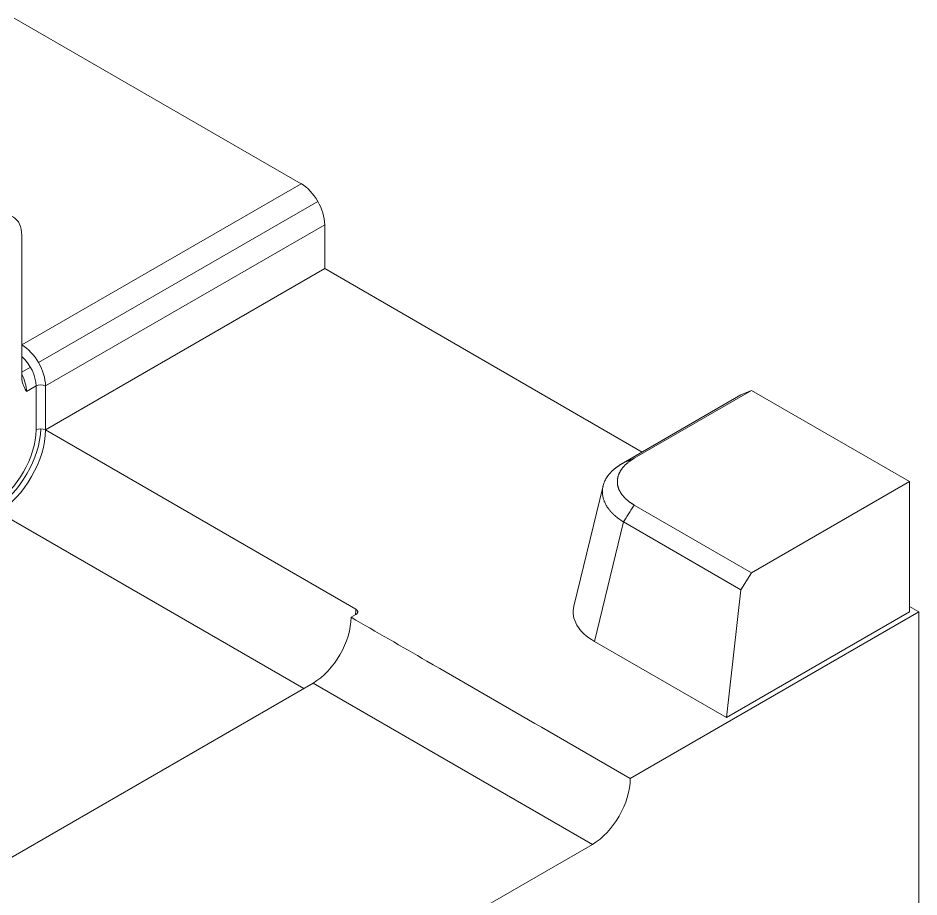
# Model space of a CAD drawing. Header units: millimetres. Extents: x 409 to 1151, y 1574 to 2099.
# Drawn here: x 1018.74 to 1066.22, y 1753.23 to 1799.53 of the extents above; entities that cross this region are included whole.
import ezdxf

# ---------------------------------------------------------------- set-up
doc = ezdxf.new("R2010")
doc.units = ezdxf.units.MM
doc.layers.add('core', color=7, linetype='Continuous', lineweight=20)

msp = doc.modelspace()

# ---------------------------------------------------------------- linework, layer by layer
at = {"layer": 'core', "linetype": 'Continuous'}
for p, q in [((1033.653, 1790.8), (1018.54, 1799.526)), ((1033.653, 1790.8), (1018.937, 1782.304)), ((1034.536, 1789.868), (1019.82, 1781.372)), ((1034.902, 1788.638), (1020.186, 1780.142)), ((1034.902, 1786.325), (1034.902, 1788.638)), ((1018.937, 1788.065), (1018.937, 1780.574)), ((1034.902, 1786.325), (1020.186, 1777.829)), ((1034.902, 1786.325), (1051.634, 1776.665)), ((1018.937, 1780.863), (1019.394, 1781.126)), ((1019.687, 1780.142), (1019.187, 1779.853)), ((1019.687, 1780.142), (1019.687, 1777.829)), ((1020.186, 1777.829), (1020.186, 1780.142)), ((1050.646, 1776.094), (1056.836, 1779.668)), ((1057.4, 1779.909), (1051.21, 1776.335)), ((1056.836, 1779.668), (1057.4, 1779.909)), ((1057.4, 1779.909), (1065.722, 1775.104)), ((1036.537, 1768.389), (1020.186, 1777.829)), ((1049.569, 1774.879), (1048.028, 1768.549)), ((1065.722, 1775.104), (1057.4, 1770.299)), ((1065.722, 1768.245), (1065.722, 1775.104)), ((1051.21, 1773.873), (1057.4, 1770.299)), ((1033.793, 1764.206), (1017.689, 1773.504)), ((1050.646, 1772.981), (1049.114, 1766.689)), ((1056.836, 1769.407), (1050.646, 1772.981)), ((1057.4, 1770.299), (1056.836, 1769.407)), ((1056.07, 1762.673), (1056.836, 1769.407)), ((1036.537, 1768.1), (1036.29, 1767.957)), ((1066.217, 1768.245), (1051.005, 1759.462)), ((1056.07, 1762.673), (1065.722, 1768.245)), ((1065.722, 1768.531), (1066.217, 1768.245)), ((1066.217, 1748.241), (1066.217, 1768.245)), ((1049.114, 1766.689), (1056.07, 1762.673)), ((1034.29, 1764.493), (1009.318, 1750.076)), ((1034.29, 1764.493), (1049.005, 1755.998)), ((1024.033, 1741.581), (1049.005, 1755.998))]:
    msp.add_line(p, q, dxfattribs=at)
for centre, major_axis, ratio, start_param, end_param in [((1033.653, 1789.359), (0.883, -1.529), 0.57735, 0.785398, 2.356194), ((1017.439, 1787.2), (1.059, 1.835), 0.57735, 5.497787, 7.068583), ((1018.937, 1780.863), (0.883, -1.529), 0.57735, 0.785398, 2.356194), ((1018.688, 1780.718), (-0.706, 1.223), 0.57735, 3.926991, 5.245085), ((1018.188, 1780.43), (-0.706, 1.223), 0.57735, 3.926991, 4.649729), ((1019.936, 1779.997), (0.353, 0), 0.57735, 0.785398, 2.356194), ((1017.439, 1776.532), (-1.589, -2.753), 0.57735, 0.785398, 2.356194), ((1017.439, 1776.532), (-1.766, -3.058), 0.57735, 0.81448, 2.327112), ((1017.689, 1776.387), (-1.766, -3.058), 0.57735, 0.785398, 2.356194), ((1019.936, 1777.685), (0.353, 0), 0.57735, 0.785398, 2.356194), ((1034.04, 1766.947), (-1.766, -3.058), 0.57735, 2.256007, 2.356194), ((1051.917, 1768.245), (3.925, 0), 0.566274, 3.004631, 3.917306), ((1034.29, 1766.803), (-1.414, -2.449), 0.57735, 0.785398, 2.356194), ((1049.005, 1758.307), (1.414, 2.449), 0.57735, 3.926991, 5.497787)]:
    msp.add_ellipse(centre, major_axis=major_axis, ratio=ratio, start_param=start_param, end_param=end_param, dxfattribs=at)
for points, knots in [([(1018.937, 1780.574), (1018.937, 1780.555), (1018.938, 1780.536), (1018.94, 1780.499), (1018.942, 1780.481), (1018.948, 1780.427), (1018.954, 1780.393), (1018.969, 1780.327), (1018.978, 1780.295), (1018.998, 1780.234), (1019.009, 1780.204), (1019.032, 1780.146), (1019.045, 1780.118), (1019.072, 1780.063), (1019.085, 1780.036), (1019.114, 1779.983), (1019.128, 1779.957), (1019.15, 1779.918), (1019.161, 1779.898), (1019.172, 1779.879), (1019.18, 1779.866), (1019.184, 1779.86), (1019.187, 1779.853)], [0, 0, 0, 0, 0.0625, 0.0625, 0.125, 0.125, 0.25, 0.25, 0.375, 0.375, 0.5, 0.5, 0.625, 0.625, 0.75, 0.75, 0.875, 0.875, 0.9375, 0.96875, 0.96875, 1, 1, 1, 1]), ([(1050.646, 1772.981), (1050.64, 1772.985), (1050.627, 1772.993), (1050.608, 1773.005), (1050.59, 1773.016), (1050.571, 1773.028), (1050.553, 1773.04), (1050.535, 1773.052), (1050.517, 1773.064), (1050.499, 1773.076), (1050.482, 1773.088), (1050.464, 1773.101), (1050.447, 1773.113), (1050.43, 1773.125), (1050.413, 1773.137), (1050.396, 1773.15), (1050.379, 1773.162), (1050.363, 1773.175), (1050.347, 1773.187), (1050.33, 1773.199), (1050.315, 1773.212), (1050.299, 1773.225), (1050.283, 1773.237), (1050.268, 1773.25), (1050.252, 1773.263), (1050.237, 1773.275), (1050.222, 1773.288), (1050.207, 1773.301), (1050.193, 1773.314), (1050.178, 1773.327), (1050.164, 1773.34), (1050.15, 1773.352), (1050.136, 1773.365), (1050.122, 1773.378), (1050.108, 1773.391), (1050.095, 1773.405), (1050.082, 1773.418), (1050.069, 1773.431), (1050.056, 1773.444), (1050.043, 1773.457), (1050.03, 1773.47), (1050.018, 1773.483), (1050.005, 1773.497), (1049.993, 1773.51), (1049.981, 1773.523), (1049.969, 1773.536), (1049.958, 1773.55), (1049.946, 1773.563), (1049.935, 1773.576), (1049.924, 1773.59), (1049.913, 1773.603), (1049.902, 1773.617), (1049.891, 1773.63), (1049.881, 1773.643), (1049.87, 1773.657), (1049.86, 1773.67), (1049.85, 1773.684), (1049.84, 1773.697), (1049.831, 1773.711), (1049.786, 1773.775), (1049.713, 1773.89), (1049.632, 1774.06), (1049.574, 1774.231), (1049.54, 1774.403), (1049.527, 1774.589), (1049.544, 1774.788), (1049.598, 1774.999), (1049.689, 1775.206), (1049.778, 1775.348), (1049.839, 1775.43), (1049.858, 1775.454), (1049.877, 1775.478), (1049.896, 1775.501), (1049.917, 1775.525), (1049.937, 1775.549), (1049.959, 1775.572), (1049.981, 1775.596), (1050.003, 1775.619), (1050.026, 1775.642), (1050.05, 1775.665), (1050.074, 1775.688), (1050.099, 1775.711), (1050.125, 1775.734), (1050.151, 1775.756), (1050.177, 1775.779), (1050.205, 1775.801), (1050.232, 1775.823), (1050.261, 1775.845), (1050.29, 1775.867), (1050.319, 1775.889), (1050.349, 1775.91), (1050.38, 1775.931), (1050.411, 1775.952), (1050.443, 1775.973), (1050.475, 1775.994), (1050.508, 1776.014), (1050.542, 1776.035), (1050.576, 1776.055), (1050.611, 1776.075), (1050.634, 1776.088), (1050.646, 1776.094)], [0, 0, 0, 0, 0.004504, 0.009001, 0.013491, 0.017975, 0.022452, 0.026923, 0.031387, 0.035845, 0.040296, 0.04474, 0.049178, 0.05361, 0.058035, 0.062453, 0.066865, 0.07127, 0.075669, 0.080061, 0.084447, 0.088826, 0.093199, 0.097565, 0.101925, 0.106278, 0.110624, 0.114965, 0.119298, 0.123625, 0.127946, 0.13226, 0.136568, 0.140869, 0.145164, 0.149452, 0.153734, 0.15801, 0.162278, 0.166541, 0.170797, 0.175046, 0.179289, 0.183526, 0.187756, 0.19198, 0.196197, 0.200408, 0.204613, 0.208811, 0.213002, 0.217187, 0.221366, 0.225538, 0.229704, 0.233864, 0.238017, 0.242164, 0.246304, 0.250438, 0.300903, 0.351086, 0.400995, 0.450637, 0.500019, 0.561773, 0.623939, 0.686531, 0.749563, 0.757302, 0.765064, 0.772848, 0.780655, 0.788484, 0.796335, 0.804209, 0.812106, 0.820025, 0.827967, 0.835931, 0.843918, 0.851928, 0.85996, 0.868015, 0.876093, 0.884194, 0.892317, 0.900463, 0.908632, 0.916823, 0.925038, 0.933275, 0.941536, 0.949819, 0.958125, 0.966454, 0.974806, 0.983181, 0.991579, 1, 1, 1, 1]), ([(1036.537, 1768.389), (1036.546, 1768.384), (1036.553, 1768.379), (1036.568, 1768.369), (1036.582, 1768.358), (1036.594, 1768.347), (1036.605, 1768.335), (1036.61, 1768.329), (1036.623, 1768.31), (1036.629, 1768.297), (1036.636, 1768.278), (1036.638, 1768.271), (1036.64, 1768.258), (1036.641, 1768.251), (1036.641, 1768.231), (1036.639, 1768.218), (1036.632, 1768.198), (1036.629, 1768.192), (1036.622, 1768.179), (1036.615, 1768.167), (1036.605, 1768.155), (1036.594, 1768.143), (1036.588, 1768.137), (1036.569, 1768.12), (1036.554, 1768.11), (1036.537, 1768.1)], [0, 0, 0, 0, 0.0625, 0.0625, 0.125, 0.1875, 0.1875, 0.25, 0.25, 0.375, 0.375, 0.4375, 0.4375, 0.5, 0.5, 0.625, 0.625, 0.6875, 0.6875, 0.75, 0.8125, 0.8125, 0.875, 0.875, 1, 1, 1, 1]), ([(1036.29, 1767.957), (1037.623, 1767.188), (1038.957, 1766.418), (1043.861, 1763.586), (1047.433, 1761.524), (1051.005, 1759.462)], [0, 0, 0, 0, 0.271831, 0.271831, 1, 1, 1, 1])]:
    msp.add_open_spline(points, degree=3, knots=knots, dxfattribs=at)
for points, degree in [([(1051.21, 1776.335), (1050.999, 1776.213), (1050.666, 1775.927), (1050.439, 1775.611), (1050.322, 1775.274), (1050.322, 1774.933), (1050.438, 1774.597), (1050.666, 1774.281), (1050.999, 1773.994), (1051.21, 1773.873)], 2), ([(1051.21, 1776.335), (1050.646, 1776.094)], 1), ([(1050.646, 1772.981), (1051.21, 1773.873)], 1)]:
    msp.add_open_spline(points, degree=degree, dxfattribs=at)

doc.saveas('drawing.dxf')
